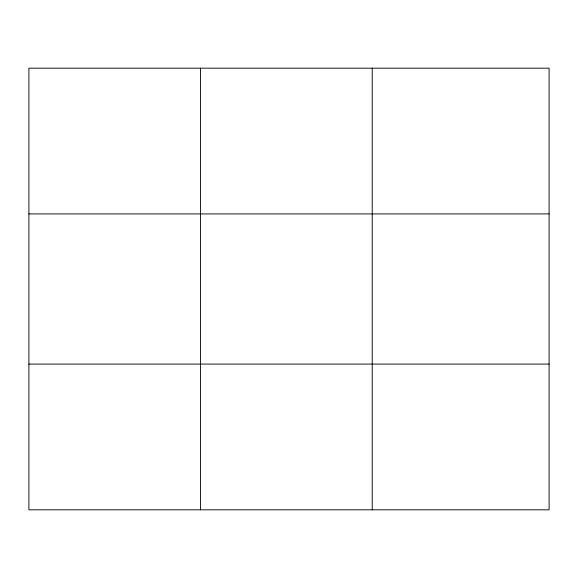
<?xml version="1.0" encoding="UTF-8"?>
<svg xmlns="http://www.w3.org/2000/svg" width="578" height="578" viewBox="0 0 578 578"><rect width="100%" height="100%" fill="white"/><g stroke="black" fill="none" stroke-linecap="round" stroke-linejoin="round"><path stroke-width="0.87" d="M200.566 68.182L200.566 509.818M372.232 68.182L372.232 509.818M549.1 213.918L549.1 68.182L28.9 68.182L28.9 509.818L549.1 509.818L549.1 213.918L28.9 213.918M28.9 364.082L549.1 364.082"/></g></svg>
